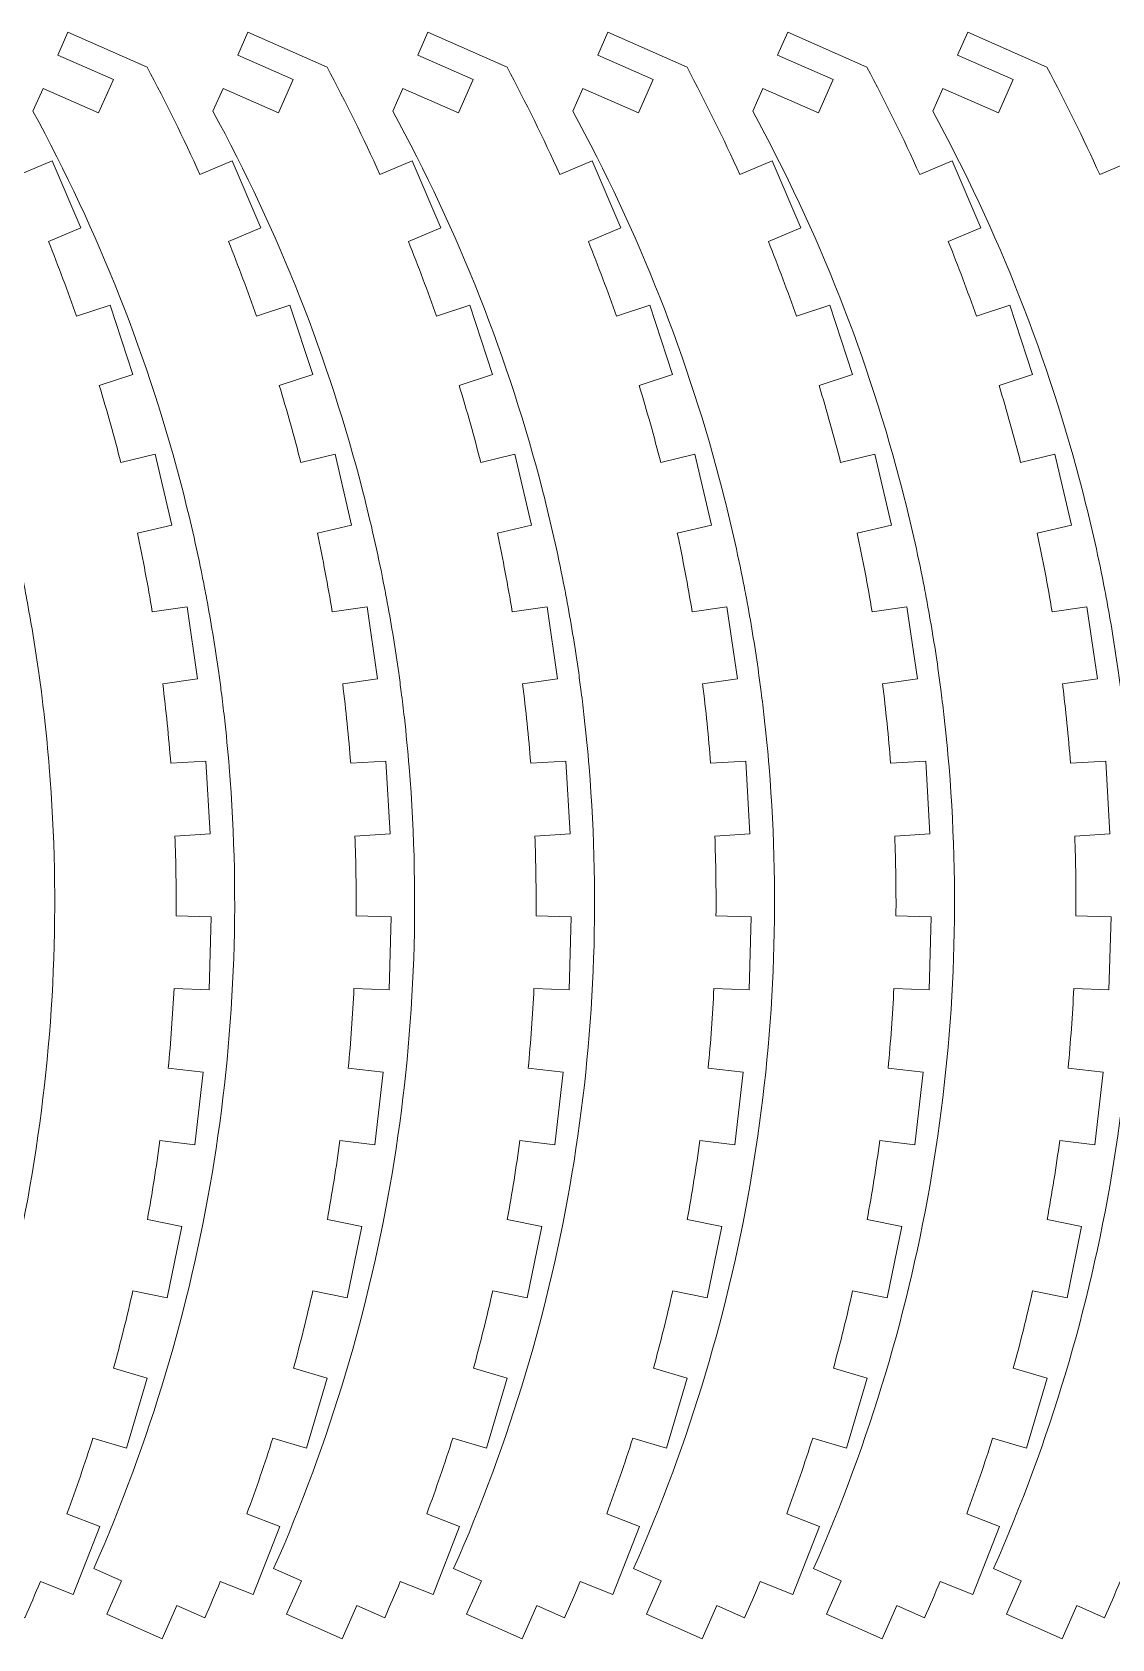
# Model space of a CAD drawing. Header units: millimetres. Extents: x -400 to 400, y -200 to 200.
# Drawn here: x -132.3 to -43.4, y 68.2 to 200.5 of the extents above; entities that cross this region are included whole.
import ezdxf

# ---------------------------------------------------------------- set-up
doc = ezdxf.new("R2010")
doc.units = ezdxf.units.MM
doc.header["$MEASUREMENT"] = 0
doc.layers.add('Camada 1', color=7, linetype='Continuous')

msp = doc.modelspace()

# ---------------------------------------------------------------- linework, layer by layer
at = {"layer": 'Camada 1', "lineweight": 20}
for points in [[(-147.0382, 193.9324), (-141.6334, 184.0403), (-137.4794, 173.5035), (-134.6811, 162.5975), (-134.6811, 162.5975), (-134.0421, 160.107), (-133.4738, 157.5971), (-132.9773, 155.0715), (-132.9773, 155.0715), (-132.8738, 154.5448), (-132.7733, 154.0175), (-132.676, 153.4898), (-132.676, 153.4898), (-132.3214, 151.5666), (-132.0081, 149.6353), (-131.7373, 147.6984), (-131.7373, 147.6984), (-131.6647, 147.18), (-131.595, 146.6612), (-131.5285, 146.142), (-131.5285, 146.142), (-131.4385, 145.439), (-131.3538, 144.7351), (-131.2747, 144.0308), (-131.2747, 144.0308), (-131.1219, 142.6695), (-130.9895, 141.3057), (-130.8779, 139.9405), (-130.8779, 139.9405), (-129.0558, 117.6503), (-132.746, 94.9596), (-142.0363, 73.9707), (-142.0363, 73.9707), (-142.0363, 73.9707), (-139.7502, 72.9588), (-139.7502, 72.9588), (-139.7502, 72.9588), (-139.7502, 72.9588), (-140.9644, 70.2155), (-140.9644, 70.2155), (-140.9644, 70.2155), (-140.9644, 70.2155), (-136.3923, 68.1918), (-136.3923, 68.1918), (-136.3923, 68.1918), (-136.3923, 68.1918), (-135.1781, 70.9351), (-135.1781, 70.9351), (-135.1781, 70.9351), (-135.1781, 70.9351), (-132.892, 69.9232), (-132.892, 69.9232), (-132.892, 69.9232), (-132.4533, 70.9143), (-132.0256, 71.9104), (-131.6092, 72.9111), (-131.6092, 72.9111), (-131.6092, 72.9111), (-128.9124, 71.8533), (-128.9124, 71.8533), (-128.9124, 71.8533), (-128.9124, 71.8533), (-126.7215, 77.4391), (-126.7215, 77.4391), (-126.7215, 77.4391), (-126.7215, 77.4391), (-129.4183, 78.4968), (-129.4183, 78.4968), (-129.4183, 78.4968), (-128.6609, 80.5513), (-127.9499, 82.6227), (-127.2859, 84.7093), (-127.2859, 84.7093), (-127.2859, 84.7093), (-124.5081, 83.8879), (-124.5081, 83.8879), (-124.5081, 83.8879), (-124.5081, 83.8879), (-122.8067, 89.6416), (-122.8067, 89.6416), (-122.8067, 89.6416), (-122.8067, 89.6416), (-125.5846, 90.4631), (-125.5846, 90.4631), (-125.5846, 90.4631), (-125.007, 92.5752), (-124.4772, 94.7001), (-123.9955, 96.8362), (-123.9955, 96.8362), (-123.9955, 96.8362), (-121.1571, 96.2573), (-121.1571, 96.2573), (-121.1571, 96.2573), (-121.1571, 96.2573), (-119.958, 102.1362), (-119.958, 102.1362), (-119.958, 102.1362), (-119.958, 102.1362), (-122.7963, 102.7151), (-122.7963, 102.7151), (-122.7963, 102.7151), (-122.4029, 104.8693), (-122.0582, 107.032), (-121.7624, 109.2016), (-121.7624, 109.2016), (-121.7624, 109.2016), (-118.8847, 108.8695), (-118.8847, 108.8695), (-118.8847, 108.8695), (-118.8847, 108.8695), (-118.1967, 114.8298), (-118.1967, 114.8298), (-118.1967, 114.8298), (-118.1967, 114.8298), (-121.0743, 115.1621), (-121.0743, 115.1621), (-121.0743, 115.1621), (-120.8681, 117.3421), (-120.711, 119.5264), (-120.6032, 121.7134), (-120.6032, 121.7134), (-120.6032, 121.7134), (-117.7077, 121.6305), (-117.7077, 121.6305), (-117.7077, 121.6305), (-117.7077, 121.6305), (-117.5359, 127.628), (-117.5359, 127.628), (-117.5359, 127.628), (-117.5359, 127.628), (-120.4314, 127.711), (-120.4314, 127.711), (-120.4314, 127.711), (-120.4138, 129.9007), (-120.4455, 132.0904), (-120.5267, 134.2786), (-120.5267, 134.2786), (-120.5267, 134.2786), (-117.6347, 134.4455), (-117.6347, 134.4455), (-117.6347, 134.4455), (-117.6347, 134.4455), (-117.9804, 140.4355), (-117.9804, 140.4355), (-117.9804, 140.4355), (-117.9804, 140.4355), (-120.8723, 140.2686), (-120.8723, 140.2686), (-120.8723, 140.2686), (-121.0435, 142.4516), (-121.2638, 144.6306), (-121.5332, 146.8037), (-121.5332, 146.8037), (-121.5332, 146.8037), (-118.6665, 147.2191), (-118.6665, 147.2191), (-118.6665, 147.2191), (-118.6665, 147.2191), (-119.527, 153.157), (-119.527, 153.157), (-119.527, 153.157), (-119.527, 153.157), (-122.3938, 152.7416), (-122.3938, 152.7416), (-122.3938, 152.7416), (-122.7525, 154.9017), (-123.1598, 157.0535), (-123.6154, 159.1953), (-123.6154, 159.1953), (-123.6154, 159.1953), (-120.7951, 159.8563), (-120.7951, 159.8563), (-120.7951, 159.8563), (-120.7951, 159.8563), (-122.1643, 165.698), (-122.1643, 165.698), (-122.1643, 165.698), (-122.1643, 165.698), (-124.9846, 165.037), (-124.9846, 165.037), (-124.9846, 165.037), (-125.528, 167.1582), (-126.1192, 169.2669), (-126.7578, 171.3615), (-126.7578, 171.3615), (-126.7578, 171.3615), (-124.0049, 172.263), (-124.0049, 172.263), (-124.0049, 172.263), (-124.0049, 172.263), (-125.8724, 177.965), (-125.8724, 177.965), (-125.8724, 177.965), (-125.8724, 177.965), (-128.6252, 177.0633), (-128.6252, 177.0633), (-128.6252, 177.0633), (-129.3495, 179.1298), (-130.1202, 181.1798), (-130.9369, 183.2115), (-130.9369, 183.2115), (-130.9369, 183.2115), (-128.272, 184.3469), (-128.272, 184.3469), (-128.272, 184.3469), (-128.272, 184.3469), (-130.6239, 189.8668), (-130.6239, 189.8668), (-130.6239, 189.8668), (-130.6239, 189.8668), (-133.2888, 188.7313), (-133.2888, 188.7313), (-133.2888, 188.7313), (-134.6376, 191.7242), (-136.087, 194.6705), (-137.6348, 197.5655), (-137.6348, 197.5655), (-137.6348, 197.5655), (-144.153, 200.4506), (-144.153, 200.4506), (-144.153, 200.4506), (-144.153, 200.4506), (-144.9885, 198.5631), (-144.9885, 198.5631), (-144.9885, 198.5631), (-144.9885, 198.5631), (-140.4163, 196.5394), (-140.4163, 196.5394), (-140.4163, 196.5394), (-140.4163, 196.5394), (-141.6306, 193.7961), (-141.6306, 193.7961), (-141.6306, 193.7961), (-141.6306, 193.7961), (-146.2027, 195.8198), (-146.2027, 195.8198), (-146.2027, 195.8198), (-146.2027, 195.8198), (-147.0382, 193.9324), (-147.0382, 193.9324)], [(-132.2215, 193.9324), (-126.8167, 184.0403), (-122.6627, 173.5035), (-119.8644, 162.5975), (-119.8644, 162.5975), (-119.2254, 160.107), (-118.6571, 157.5971), (-118.1606, 155.0715), (-118.1606, 155.0715), (-118.0571, 154.5448), (-117.9566, 154.0175), (-117.8593, 153.4898), (-117.8593, 153.4898), (-117.5047, 151.5666), (-117.1914, 149.6353), (-116.9206, 147.6984), (-116.9206, 147.6984), (-116.848, 147.18), (-116.7783, 146.6612), (-116.7118, 146.142), (-116.7118, 146.142), (-116.6218, 145.439), (-116.5371, 144.7351), (-116.458, 144.0308), (-116.458, 144.0308), (-116.3052, 142.6695), (-116.1728, 141.3057), (-116.0612, 139.9405), (-116.0612, 139.9405), (-114.2391, 117.6503), (-117.9293, 94.9596), (-127.2196, 73.9707), (-127.2196, 73.9707), (-127.2196, 73.9707), (-124.9335, 72.9588), (-124.9335, 72.9588), (-124.9335, 72.9588), (-124.9335, 72.9588), (-126.1477, 70.2155), (-126.1477, 70.2155), (-126.1477, 70.2155), (-126.1477, 70.2155), (-121.5756, 68.1918), (-121.5756, 68.1918), (-121.5756, 68.1918), (-121.5756, 68.1918), (-120.3614, 70.9351), (-120.3614, 70.9351), (-120.3614, 70.9351), (-120.3614, 70.9351), (-118.0753, 69.9232), (-118.0753, 69.9232), (-118.0753, 69.9232), (-117.6366, 70.9143), (-117.2089, 71.9104), (-116.7925, 72.9111), (-116.7925, 72.9111), (-116.7925, 72.9111), (-114.0957, 71.8533), (-114.0957, 71.8533), (-114.0957, 71.8533), (-114.0957, 71.8533), (-111.9048, 77.4391), (-111.9048, 77.4391), (-111.9048, 77.4391), (-111.9048, 77.4391), (-114.6016, 78.4968), (-114.6016, 78.4968), (-114.6016, 78.4968), (-113.8442, 80.5513), (-113.1332, 82.6227), (-112.4692, 84.7093), (-112.4692, 84.7093), (-112.4692, 84.7093), (-109.6914, 83.8879), (-109.6914, 83.8879), (-109.6914, 83.8879), (-109.6914, 83.8879), (-107.99, 89.6416), (-107.99, 89.6416), (-107.99, 89.6416), (-107.99, 89.6416), (-110.7679, 90.4631), (-110.7679, 90.4631), (-110.7679, 90.4631), (-110.1903, 92.5752), (-109.6605, 94.7001), (-109.1788, 96.8362), (-109.1788, 96.8362), (-109.1788, 96.8362), (-106.3404, 96.2573), (-106.3404, 96.2573), (-106.3404, 96.2573), (-106.3404, 96.2573), (-105.1413, 102.1362), (-105.1413, 102.1362), (-105.1413, 102.1362), (-105.1413, 102.1362), (-107.9796, 102.7151), (-107.9796, 102.7151), (-107.9796, 102.7151), (-107.5862, 104.8693), (-107.2415, 107.032), (-106.9457, 109.2016), (-106.9457, 109.2016), (-106.9457, 109.2016), (-104.068, 108.8695), (-104.068, 108.8695), (-104.068, 108.8695), (-104.068, 108.8695), (-103.38, 114.8298), (-103.38, 114.8298), (-103.38, 114.8298), (-103.38, 114.8298), (-106.2576, 115.1621), (-106.2576, 115.1621), (-106.2576, 115.1621), (-106.0514, 117.3421), (-105.8943, 119.5264), (-105.7865, 121.7134), (-105.7865, 121.7134), (-105.7865, 121.7134), (-102.891, 121.6305), (-102.891, 121.6305), (-102.891, 121.6305), (-102.891, 121.6305), (-102.7192, 127.628), (-102.7192, 127.628), (-102.7192, 127.628), (-102.7192, 127.628), (-105.6147, 127.711), (-105.6147, 127.711), (-105.6147, 127.711), (-105.5971, 129.9007), (-105.6288, 132.0904), (-105.71, 134.2786), (-105.71, 134.2786), (-105.71, 134.2786), (-102.818, 134.4455), (-102.818, 134.4455), (-102.818, 134.4455), (-102.818, 134.4455), (-103.1637, 140.4355), (-103.1637, 140.4355), (-103.1637, 140.4355), (-103.1637, 140.4355), (-106.0556, 140.2686), (-106.0556, 140.2686), (-106.0556, 140.2686), (-106.2268, 142.4516), (-106.4471, 144.6306), (-106.7165, 146.8037), (-106.7165, 146.8037), (-106.7165, 146.8037), (-103.8498, 147.2191), (-103.8498, 147.2191), (-103.8498, 147.2191), (-103.8498, 147.2191), (-104.7103, 153.157), (-104.7103, 153.157), (-104.7103, 153.157), (-104.7103, 153.157), (-107.5771, 152.7416), (-107.5771, 152.7416), (-107.5771, 152.7416), (-107.9358, 154.9017), (-108.3431, 157.0535), (-108.7987, 159.1953), (-108.7987, 159.1953), (-108.7987, 159.1953), (-105.9784, 159.8563), (-105.9784, 159.8563), (-105.9784, 159.8563), (-105.9784, 159.8563), (-107.3476, 165.698), (-107.3476, 165.698), (-107.3476, 165.698), (-107.3476, 165.698), (-110.1679, 165.037), (-110.1679, 165.037), (-110.1679, 165.037), (-110.7113, 167.1582), (-111.3025, 169.2669), (-111.9411, 171.3615), (-111.9411, 171.3615), (-111.9411, 171.3615), (-109.1882, 172.263), (-109.1882, 172.263), (-109.1882, 172.263), (-109.1882, 172.263), (-111.0557, 177.965), (-111.0557, 177.965), (-111.0557, 177.965), (-111.0557, 177.965), (-113.8085, 177.0633), (-113.8085, 177.0633), (-113.8085, 177.0633), (-114.5328, 179.1298), (-115.3035, 181.1798), (-116.1202, 183.2115), (-116.1202, 183.2115), (-116.1202, 183.2115), (-113.4553, 184.3469), (-113.4553, 184.3469), (-113.4553, 184.3469), (-113.4553, 184.3469), (-115.8072, 189.8668), (-115.8072, 189.8668), (-115.8072, 189.8668), (-115.8072, 189.8668), (-118.4721, 188.7313), (-118.4721, 188.7313), (-118.4721, 188.7313), (-119.8209, 191.7242), (-121.2703, 194.6705), (-122.8181, 197.5655), (-122.8181, 197.5655), (-122.8181, 197.5655), (-129.3363, 200.4506), (-129.3363, 200.4506), (-129.3363, 200.4506), (-129.3363, 200.4506), (-130.1718, 198.5631), (-130.1718, 198.5631), (-130.1718, 198.5631), (-130.1718, 198.5631), (-125.5996, 196.5394), (-125.5996, 196.5394), (-125.5996, 196.5394), (-125.5996, 196.5394), (-126.8139, 193.7961), (-126.8139, 193.7961), (-126.8139, 193.7961), (-126.8139, 193.7961), (-131.386, 195.8198), (-131.386, 195.8198), (-131.386, 195.8198), (-131.386, 195.8198), (-132.2215, 193.9324), (-132.2215, 193.9324)], [(-117.4048, 193.9324), (-112, 184.0403), (-107.846, 173.5035), (-105.0477, 162.5975), (-105.0477, 162.5975), (-104.4087, 160.107), (-103.8404, 157.5971), (-103.3439, 155.0715), (-103.3439, 155.0715), (-103.2404, 154.5448), (-103.1399, 154.0175), (-103.0426, 153.4898), (-103.0426, 153.4898), (-102.688, 151.5666), (-102.3747, 149.6353), (-102.1039, 147.6984), (-102.1039, 147.6984), (-102.0313, 147.18), (-101.9616, 146.6612), (-101.8951, 146.142), (-101.8951, 146.142), (-101.8051, 145.439), (-101.7204, 144.7351), (-101.6413, 144.0308), (-101.6413, 144.0308), (-101.4885, 142.6695), (-101.3561, 141.3057), (-101.2445, 139.9405), (-101.2445, 139.9405), (-99.4224, 117.6503), (-103.1126, 94.9596), (-112.4029, 73.9707), (-112.4029, 73.9707), (-112.4029, 73.9707), (-110.1168, 72.9588), (-110.1168, 72.9588), (-110.1168, 72.9588), (-110.1168, 72.9588), (-111.331, 70.2155), (-111.331, 70.2155), (-111.331, 70.2155), (-111.331, 70.2155), (-106.7589, 68.1918), (-106.7589, 68.1918), (-106.7589, 68.1918), (-106.7589, 68.1918), (-105.5447, 70.9351), (-105.5447, 70.9351), (-105.5447, 70.9351), (-105.5447, 70.9351), (-103.2586, 69.9232), (-103.2586, 69.9232), (-103.2586, 69.9232), (-102.8199, 70.9143), (-102.3922, 71.9104), (-101.9758, 72.9111), (-101.9758, 72.9111), (-101.9758, 72.9111), (-99.279, 71.8533), (-99.279, 71.8533), (-99.279, 71.8533), (-99.279, 71.8533), (-97.0881, 77.4391), (-97.0881, 77.4391), (-97.0881, 77.4391), (-97.0881, 77.4391), (-99.7849, 78.4968), (-99.7849, 78.4968), (-99.7849, 78.4968), (-99.0275, 80.5513), (-98.3165, 82.6227), (-97.6525, 84.7093), (-97.6525, 84.7093), (-97.6525, 84.7093), (-94.8747, 83.8879), (-94.8747, 83.8879), (-94.8747, 83.8879), (-94.8747, 83.8879), (-93.1733, 89.6416), (-93.1733, 89.6416), (-93.1733, 89.6416), (-93.1733, 89.6416), (-95.9512, 90.4631), (-95.9512, 90.4631), (-95.9512, 90.4631), (-95.3736, 92.5752), (-94.8438, 94.7001), (-94.3621, 96.8362), (-94.3621, 96.8362), (-94.3621, 96.8362), (-91.5237, 96.2573), (-91.5237, 96.2573), (-91.5237, 96.2573), (-91.5237, 96.2573), (-90.3246, 102.1362), (-90.3246, 102.1362), (-90.3246, 102.1362), (-90.3246, 102.1362), (-93.1629, 102.7151), (-93.1629, 102.7151), (-93.1629, 102.7151), (-92.7695, 104.8693), (-92.4248, 107.032), (-92.129, 109.2016), (-92.129, 109.2016), (-92.129, 109.2016), (-89.2513, 108.8695), (-89.2513, 108.8695), (-89.2513, 108.8695), (-89.2513, 108.8695), (-88.5633, 114.8298), (-88.5633, 114.8298), (-88.5633, 114.8298), (-88.5633, 114.8298), (-91.4409, 115.1621), (-91.4409, 115.1621), (-91.4409, 115.1621), (-91.2347, 117.3421), (-91.0776, 119.5264), (-90.9698, 121.7134), (-90.9698, 121.7134), (-90.9698, 121.7134), (-88.0743, 121.6305), (-88.0743, 121.6305), (-88.0743, 121.6305), (-88.0743, 121.6305), (-87.9025, 127.628), (-87.9025, 127.628), (-87.9025, 127.628), (-87.9025, 127.628), (-90.798, 127.711), (-90.798, 127.711), (-90.798, 127.711), (-90.7804, 129.9007), (-90.8121, 132.0904), (-90.8933, 134.2786), (-90.8933, 134.2786), (-90.8933, 134.2786), (-88.0013, 134.4455), (-88.0013, 134.4455), (-88.0013, 134.4455), (-88.0013, 134.4455), (-88.347, 140.4355), (-88.347, 140.4355), (-88.347, 140.4355), (-88.347, 140.4355), (-91.2389, 140.2686), (-91.2389, 140.2686), (-91.2389, 140.2686), (-91.4101, 142.4516), (-91.6304, 144.6306), (-91.8998, 146.8037), (-91.8998, 146.8037), (-91.8998, 146.8037), (-89.0331, 147.2191), (-89.0331, 147.2191), (-89.0331, 147.2191), (-89.0331, 147.2191), (-89.8936, 153.157), (-89.8936, 153.157), (-89.8936, 153.157), (-89.8936, 153.157), (-92.7604, 152.7416), (-92.7604, 152.7416), (-92.7604, 152.7416), (-93.1191, 154.9017), (-93.5264, 157.0535), (-93.982, 159.1953), (-93.982, 159.1953), (-93.982, 159.1953), (-91.1617, 159.8563), (-91.1617, 159.8563), (-91.1617, 159.8563), (-91.1617, 159.8563), (-92.5309, 165.698), (-92.5309, 165.698), (-92.5309, 165.698), (-92.5309, 165.698), (-95.3512, 165.037), (-95.3512, 165.037), (-95.3512, 165.037), (-95.8946, 167.1582), (-96.4858, 169.2669), (-97.1244, 171.3615), (-97.1244, 171.3615), (-97.1244, 171.3615), (-94.3715, 172.263), (-94.3715, 172.263), (-94.3715, 172.263), (-94.3715, 172.263), (-96.239, 177.965), (-96.239, 177.965), (-96.239, 177.965), (-96.239, 177.965), (-98.9918, 177.0633), (-98.9918, 177.0633), (-98.9918, 177.0633), (-99.7161, 179.1298), (-100.4868, 181.1798), (-101.3035, 183.2115), (-101.3035, 183.2115), (-101.3035, 183.2115), (-98.6386, 184.3469), (-98.6386, 184.3469), (-98.6386, 184.3469), (-98.6386, 184.3469), (-100.9905, 189.8668), (-100.9905, 189.8668), (-100.9905, 189.8668), (-100.9905, 189.8668), (-103.6554, 188.7313), (-103.6554, 188.7313), (-103.6554, 188.7313), (-105.0042, 191.7242), (-106.4536, 194.6705), (-108.0014, 197.5655), (-108.0014, 197.5655), (-108.0014, 197.5655), (-114.5196, 200.4506), (-114.5196, 200.4506), (-114.5196, 200.4506), (-114.5196, 200.4506), (-115.3551, 198.5631), (-115.3551, 198.5631), (-115.3551, 198.5631), (-115.3551, 198.5631), (-110.7829, 196.5394), (-110.7829, 196.5394), (-110.7829, 196.5394), (-110.7829, 196.5394), (-111.9972, 193.7961), (-111.9972, 193.7961), (-111.9972, 193.7961), (-111.9972, 193.7961), (-116.5693, 195.8198), (-116.5693, 195.8198), (-116.5693, 195.8198), (-116.5693, 195.8198), (-117.4048, 193.9324), (-117.4048, 193.9324)], [(-102.5881, 193.9324), (-97.1833, 184.0403), (-93.0293, 173.5035), (-90.231, 162.5975), (-90.231, 162.5975), (-89.592, 160.107), (-89.0237, 157.5971), (-88.5272, 155.0715), (-88.5272, 155.0715), (-88.4237, 154.5448), (-88.3232, 154.0175), (-88.2259, 153.4898), (-88.2259, 153.4898), (-87.8713, 151.5666), (-87.558, 149.6353), (-87.2872, 147.6984), (-87.2872, 147.6984), (-87.2146, 147.18), (-87.1449, 146.6612), (-87.0784, 146.142), (-87.0784, 146.142), (-86.9884, 145.439), (-86.9037, 144.7351), (-86.8246, 144.0308), (-86.8246, 144.0308), (-86.6718, 142.6695), (-86.5394, 141.3057), (-86.4278, 139.9405), (-86.4278, 139.9405), (-84.6057, 117.6503), (-88.2959, 94.9596), (-97.5862, 73.9707), (-97.5862, 73.9707), (-97.5862, 73.9707), (-95.3001, 72.9588), (-95.3001, 72.9588), (-95.3001, 72.9588), (-95.3001, 72.9588), (-96.5143, 70.2155), (-96.5143, 70.2155), (-96.5143, 70.2155), (-96.5143, 70.2155), (-91.9422, 68.1918), (-91.9422, 68.1918), (-91.9422, 68.1918), (-91.9422, 68.1918), (-90.728, 70.9351), (-90.728, 70.9351), (-90.728, 70.9351), (-90.728, 70.9351), (-88.4419, 69.9232), (-88.4419, 69.9232), (-88.4419, 69.9232), (-88.0032, 70.9143), (-87.5755, 71.9104), (-87.1591, 72.9111), (-87.1591, 72.9111), (-87.1591, 72.9111), (-84.4623, 71.8533), (-84.4623, 71.8533), (-84.4623, 71.8533), (-84.4623, 71.8533), (-82.2714, 77.4391), (-82.2714, 77.4391), (-82.2714, 77.4391), (-82.2714, 77.4391), (-84.9682, 78.4968), (-84.9682, 78.4968), (-84.9682, 78.4968), (-84.2108, 80.5513), (-83.4998, 82.6227), (-82.8358, 84.7093), (-82.8358, 84.7093), (-82.8358, 84.7093), (-80.058, 83.8879), (-80.058, 83.8879), (-80.058, 83.8879), (-80.058, 83.8879), (-78.3566, 89.6416), (-78.3566, 89.6416), (-78.3566, 89.6416), (-78.3566, 89.6416), (-81.1345, 90.4631), (-81.1345, 90.4631), (-81.1345, 90.4631), (-80.5569, 92.5752), (-80.0271, 94.7001), (-79.5454, 96.8362), (-79.5454, 96.8362), (-79.5454, 96.8362), (-76.707, 96.2573), (-76.707, 96.2573), (-76.707, 96.2573), (-76.707, 96.2573), (-75.5079, 102.1362), (-75.5079, 102.1362), (-75.5079, 102.1362), (-75.5079, 102.1362), (-78.3462, 102.7151), (-78.3462, 102.7151), (-78.3462, 102.7151), (-77.9528, 104.8693), (-77.6081, 107.032), (-77.3123, 109.2016), (-77.3123, 109.2016), (-77.3123, 109.2016), (-74.4346, 108.8695), (-74.4346, 108.8695), (-74.4346, 108.8695), (-74.4346, 108.8695), (-73.7466, 114.8298), (-73.7466, 114.8298), (-73.7466, 114.8298), (-73.7466, 114.8298), (-76.6242, 115.1621), (-76.6242, 115.1621), (-76.6242, 115.1621), (-76.418, 117.3421), (-76.2609, 119.5264), (-76.1531, 121.7134), (-76.1531, 121.7134), (-76.1531, 121.7134), (-73.2576, 121.6305), (-73.2576, 121.6305), (-73.2576, 121.6305), (-73.2576, 121.6305), (-73.0858, 127.628), (-73.0858, 127.628), (-73.0858, 127.628), (-73.0858, 127.628), (-75.9813, 127.711), (-75.9813, 127.711), (-75.9813, 127.711), (-75.9637, 129.9007), (-75.9954, 132.0904), (-76.0766, 134.2786), (-76.0766, 134.2786), (-76.0766, 134.2786), (-73.1846, 134.4455), (-73.1846, 134.4455), (-73.1846, 134.4455), (-73.1846, 134.4455), (-73.5303, 140.4355), (-73.5303, 140.4355), (-73.5303, 140.4355), (-73.5303, 140.4355), (-76.4222, 140.2686), (-76.4222, 140.2686), (-76.4222, 140.2686), (-76.5934, 142.4516), (-76.8137, 144.6306), (-77.0831, 146.8037), (-77.0831, 146.8037), (-77.0831, 146.8037), (-74.2164, 147.2191), (-74.2164, 147.2191), (-74.2164, 147.2191), (-74.2164, 147.2191), (-75.0769, 153.157), (-75.0769, 153.157), (-75.0769, 153.157), (-75.0769, 153.157), (-77.9437, 152.7416), (-77.9437, 152.7416), (-77.9437, 152.7416), (-78.3024, 154.9017), (-78.7097, 157.0535), (-79.1653, 159.1953), (-79.1653, 159.1953), (-79.1653, 159.1953), (-76.345, 159.8563), (-76.345, 159.8563), (-76.345, 159.8563), (-76.345, 159.8563), (-77.7142, 165.698), (-77.7142, 165.698), (-77.7142, 165.698), (-77.7142, 165.698), (-80.5345, 165.037), (-80.5345, 165.037), (-80.5345, 165.037), (-81.0779, 167.1582), (-81.6691, 169.2669), (-82.3077, 171.3615), (-82.3077, 171.3615), (-82.3077, 171.3615), (-79.5548, 172.263), (-79.5548, 172.263), (-79.5548, 172.263), (-79.5548, 172.263), (-81.4223, 177.965), (-81.4223, 177.965), (-81.4223, 177.965), (-81.4223, 177.965), (-84.1751, 177.0633), (-84.1751, 177.0633), (-84.1751, 177.0633), (-84.8994, 179.1298), (-85.6701, 181.1798), (-86.4868, 183.2115), (-86.4868, 183.2115), (-86.4868, 183.2115), (-83.8219, 184.3469), (-83.8219, 184.3469), (-83.8219, 184.3469), (-83.8219, 184.3469), (-86.1738, 189.8668), (-86.1738, 189.8668), (-86.1738, 189.8668), (-86.1738, 189.8668), (-88.8387, 188.7313), (-88.8387, 188.7313), (-88.8387, 188.7313), (-90.1875, 191.7242), (-91.6369, 194.6705), (-93.1847, 197.5655), (-93.1847, 197.5655), (-93.1847, 197.5655), (-99.7029, 200.4506), (-99.7029, 200.4506), (-99.7029, 200.4506), (-99.7029, 200.4506), (-100.5384, 198.5631), (-100.5384, 198.5631), (-100.5384, 198.5631), (-100.5384, 198.5631), (-95.9662, 196.5394), (-95.9662, 196.5394), (-95.9662, 196.5394), (-95.9662, 196.5394), (-97.1805, 193.7961), (-97.1805, 193.7961), (-97.1805, 193.7961), (-97.1805, 193.7961), (-101.7526, 195.8198), (-101.7526, 195.8198), (-101.7526, 195.8198), (-101.7526, 195.8198), (-102.5881, 193.9324), (-102.5881, 193.9324)], [(-87.7714, 193.9324), (-82.3666, 184.0403), (-78.2126, 173.5035), (-75.4143, 162.5975), (-75.4143, 162.5975), (-74.7753, 160.107), (-74.207, 157.5971), (-73.7105, 155.0715), (-73.7105, 155.0715), (-73.607, 154.5448), (-73.5065, 154.0175), (-73.4092, 153.4898), (-73.4092, 153.4898), (-73.0546, 151.5666), (-72.7413, 149.6353), (-72.4705, 147.6984), (-72.4705, 147.6984), (-72.3979, 147.18), (-72.3282, 146.6612), (-72.2617, 146.142), (-72.2617, 146.142), (-72.1717, 145.439), (-72.087, 144.7351), (-72.0079, 144.0308), (-72.0079, 144.0308), (-71.8551, 142.6695), (-71.7227, 141.3057), (-71.6111, 139.9405), (-71.6111, 139.9405), (-69.789, 117.6503), (-73.4792, 94.9596), (-82.7695, 73.9707), (-82.7695, 73.9707), (-82.7695, 73.9707), (-80.4834, 72.9588), (-80.4834, 72.9588), (-80.4834, 72.9588), (-80.4834, 72.9588), (-81.6976, 70.2155), (-81.6976, 70.2155), (-81.6976, 70.2155), (-81.6976, 70.2155), (-77.1255, 68.1918), (-77.1255, 68.1918), (-77.1255, 68.1918), (-77.1255, 68.1918), (-75.9113, 70.9351), (-75.9113, 70.9351), (-75.9113, 70.9351), (-75.9113, 70.9351), (-73.6252, 69.9232), (-73.6252, 69.9232), (-73.6252, 69.9232), (-73.1865, 70.9143), (-72.7588, 71.9104), (-72.3424, 72.9111), (-72.3424, 72.9111), (-72.3424, 72.9111), (-69.6456, 71.8533), (-69.6456, 71.8533), (-69.6456, 71.8533), (-69.6456, 71.8533), (-67.4547, 77.4391), (-67.4547, 77.4391), (-67.4547, 77.4391), (-67.4547, 77.4391), (-70.1515, 78.4968), (-70.1515, 78.4968), (-70.1515, 78.4968), (-69.3941, 80.5513), (-68.6831, 82.6227), (-68.0191, 84.7093), (-68.0191, 84.7093), (-68.0191, 84.7093), (-65.2413, 83.8879), (-65.2413, 83.8879), (-65.2413, 83.8879), (-65.2413, 83.8879), (-63.5399, 89.6416), (-63.5399, 89.6416), (-63.5399, 89.6416), (-63.5399, 89.6416), (-66.3178, 90.4631), (-66.3178, 90.4631), (-66.3178, 90.4631), (-65.7402, 92.5752), (-65.2104, 94.7001), (-64.7287, 96.8362), (-64.7287, 96.8362), (-64.7287, 96.8362), (-61.8903, 96.2573), (-61.8903, 96.2573), (-61.8903, 96.2573), (-61.8903, 96.2573), (-60.6912, 102.1362), (-60.6912, 102.1362), (-60.6912, 102.1362), (-60.6912, 102.1362), (-63.5295, 102.7151), (-63.5295, 102.7151), (-63.5295, 102.7151), (-63.1361, 104.8693), (-62.7914, 107.032), (-62.4956, 109.2016), (-62.4956, 109.2016), (-62.4956, 109.2016), (-59.6179, 108.8695), (-59.6179, 108.8695), (-59.6179, 108.8695), (-59.6179, 108.8695), (-58.9299, 114.8298), (-58.9299, 114.8298), (-58.9299, 114.8298), (-58.9299, 114.8298), (-61.8075, 115.1621), (-61.8075, 115.1621), (-61.8075, 115.1621), (-61.6013, 117.3421), (-61.4442, 119.5264), (-61.3364, 121.7134), (-61.3364, 121.7134), (-61.3364, 121.7134), (-58.4409, 121.6305), (-58.4409, 121.6305), (-58.4409, 121.6305), (-58.4409, 121.6305), (-58.2691, 127.628), (-58.2691, 127.628), (-58.2691, 127.628), (-58.2691, 127.628), (-61.1646, 127.711), (-61.1646, 127.711), (-61.1646, 127.711), (-61.147, 129.9007), (-61.1787, 132.0904), (-61.2599, 134.2786), (-61.2599, 134.2786), (-61.2599, 134.2786), (-58.3679, 134.4455), (-58.3679, 134.4455), (-58.3679, 134.4455), (-58.3679, 134.4455), (-58.7136, 140.4355), (-58.7136, 140.4355), (-58.7136, 140.4355), (-58.7136, 140.4355), (-61.6055, 140.2686), (-61.6055, 140.2686), (-61.6055, 140.2686), (-61.7767, 142.4516), (-61.997, 144.6306), (-62.2664, 146.8037), (-62.2664, 146.8037), (-62.2664, 146.8037), (-59.3997, 147.2191), (-59.3997, 147.2191), (-59.3997, 147.2191), (-59.3997, 147.2191), (-60.2602, 153.157), (-60.2602, 153.157), (-60.2602, 153.157), (-60.2602, 153.157), (-63.127, 152.7416), (-63.127, 152.7416), (-63.127, 152.7416), (-63.4857, 154.9017), (-63.893, 157.0535), (-64.3486, 159.1953), (-64.3486, 159.1953), (-64.3486, 159.1953), (-61.5283, 159.8563), (-61.5283, 159.8563), (-61.5283, 159.8563), (-61.5283, 159.8563), (-62.8975, 165.698), (-62.8975, 165.698), (-62.8975, 165.698), (-62.8975, 165.698), (-65.7178, 165.037), (-65.7178, 165.037), (-65.7178, 165.037), (-66.2612, 167.1582), (-66.8524, 169.2669), (-67.491, 171.3615), (-67.491, 171.3615), (-67.491, 171.3615), (-64.7381, 172.263), (-64.7381, 172.263), (-64.7381, 172.263), (-64.7381, 172.263), (-66.6056, 177.965), (-66.6056, 177.965), (-66.6056, 177.965), (-66.6056, 177.965), (-69.3584, 177.0633), (-69.3584, 177.0633), (-69.3584, 177.0633), (-70.0827, 179.1298), (-70.8534, 181.1798), (-71.6701, 183.2115), (-71.6701, 183.2115), (-71.6701, 183.2115), (-69.0052, 184.3469), (-69.0052, 184.3469), (-69.0052, 184.3469), (-69.0052, 184.3469), (-71.3571, 189.8668), (-71.3571, 189.8668), (-71.3571, 189.8668), (-71.3571, 189.8668), (-74.022, 188.7313), (-74.022, 188.7313), (-74.022, 188.7313), (-75.3708, 191.7242), (-76.8202, 194.6705), (-78.368, 197.5655), (-78.368, 197.5655), (-78.368, 197.5655), (-84.8862, 200.4506), (-84.8862, 200.4506), (-84.8862, 200.4506), (-84.8862, 200.4506), (-85.7217, 198.5631), (-85.7217, 198.5631), (-85.7217, 198.5631), (-85.7217, 198.5631), (-81.1495, 196.5394), (-81.1495, 196.5394), (-81.1495, 196.5394), (-81.1495, 196.5394), (-82.3638, 193.7961), (-82.3638, 193.7961), (-82.3638, 193.7961), (-82.3638, 193.7961), (-86.9359, 195.8198), (-86.9359, 195.8198), (-86.9359, 195.8198), (-86.9359, 195.8198), (-87.7714, 193.9324), (-87.7714, 193.9324)], [(-72.9547, 193.9324), (-67.5499, 184.0403), (-63.3959, 173.5035), (-60.5976, 162.5975), (-60.5976, 162.5975), (-59.9586, 160.107), (-59.3903, 157.5971), (-58.8938, 155.0715), (-58.8938, 155.0715), (-58.7903, 154.5448), (-58.6898, 154.0175), (-58.5925, 153.4898), (-58.5925, 153.4898), (-58.2379, 151.5666), (-57.9246, 149.6353), (-57.6538, 147.6984), (-57.6538, 147.6984), (-57.5812, 147.18), (-57.5115, 146.6612), (-57.445, 146.142), (-57.445, 146.142), (-57.355, 145.439), (-57.2703, 144.7351), (-57.1912, 144.0308), (-57.1912, 144.0308), (-57.0384, 142.6695), (-56.906, 141.3057), (-56.7944, 139.9405), (-56.7944, 139.9405), (-54.9723, 117.6503), (-58.6625, 94.9596), (-67.9528, 73.9707), (-67.9528, 73.9707), (-67.9528, 73.9707), (-65.6667, 72.9588), (-65.6667, 72.9588), (-65.6667, 72.9588), (-65.6667, 72.9588), (-66.8809, 70.2155), (-66.8809, 70.2155), (-66.8809, 70.2155), (-66.8809, 70.2155), (-62.3088, 68.1918), (-62.3088, 68.1918), (-62.3088, 68.1918), (-62.3088, 68.1918), (-61.0946, 70.9351), (-61.0946, 70.9351), (-61.0946, 70.9351), (-61.0946, 70.9351), (-58.8085, 69.9232), (-58.8085, 69.9232), (-58.8085, 69.9232), (-58.3698, 70.9143), (-57.9421, 71.9104), (-57.5257, 72.9111), (-57.5257, 72.9111), (-57.5257, 72.9111), (-54.8289, 71.8533), (-54.8289, 71.8533), (-54.8289, 71.8533), (-54.8289, 71.8533), (-52.638, 77.4391), (-52.638, 77.4391), (-52.638, 77.4391), (-52.638, 77.4391), (-55.3348, 78.4968), (-55.3348, 78.4968), (-55.3348, 78.4968), (-54.5774, 80.5513), (-53.8664, 82.6227), (-53.2024, 84.7093), (-53.2024, 84.7093), (-53.2024, 84.7093), (-50.4246, 83.8879), (-50.4246, 83.8879), (-50.4246, 83.8879), (-50.4246, 83.8879), (-48.7232, 89.6416), (-48.7232, 89.6416), (-48.7232, 89.6416), (-48.7232, 89.6416), (-51.5011, 90.4631), (-51.5011, 90.4631), (-51.5011, 90.4631), (-50.9235, 92.5752), (-50.3937, 94.7001), (-49.912, 96.8362), (-49.912, 96.8362), (-49.912, 96.8362), (-47.0736, 96.2573), (-47.0736, 96.2573), (-47.0736, 96.2573), (-47.0736, 96.2573), (-45.8745, 102.1362), (-45.8745, 102.1362), (-45.8745, 102.1362), (-45.8745, 102.1362), (-48.7128, 102.7151), (-48.7128, 102.7151), (-48.7128, 102.7151), (-48.3194, 104.8693), (-47.9747, 107.032), (-47.6789, 109.2016), (-47.6789, 109.2016), (-47.6789, 109.2016), (-44.8012, 108.8695), (-44.8012, 108.8695), (-44.8012, 108.8695), (-44.8012, 108.8695), (-44.1132, 114.8298), (-44.1132, 114.8298), (-44.1132, 114.8298), (-44.1132, 114.8298), (-46.9908, 115.1621), (-46.9908, 115.1621), (-46.9908, 115.1621), (-46.7846, 117.3421), (-46.6275, 119.5264), (-46.5197, 121.7134), (-46.5197, 121.7134), (-46.5197, 121.7134), (-43.6242, 121.6305), (-43.6242, 121.6305), (-43.6242, 121.6305), (-43.6242, 121.6305), (-43.4524, 127.628), (-43.4524, 127.628), (-43.4524, 127.628), (-43.4524, 127.628), (-46.3479, 127.711), (-46.3479, 127.711), (-46.3479, 127.711), (-46.3303, 129.9007), (-46.362, 132.0904), (-46.4432, 134.2786), (-46.4432, 134.2786), (-46.4432, 134.2786), (-43.5512, 134.4455), (-43.5512, 134.4455), (-43.5512, 134.4455), (-43.5512, 134.4455), (-43.8969, 140.4355), (-43.8969, 140.4355), (-43.8969, 140.4355), (-43.8969, 140.4355), (-46.7888, 140.2686), (-46.7888, 140.2686), (-46.7888, 140.2686), (-46.96, 142.4516), (-47.1803, 144.6306), (-47.4497, 146.8037), (-47.4497, 146.8037), (-47.4497, 146.8037), (-44.583, 147.2191), (-44.583, 147.2191), (-44.583, 147.2191), (-44.583, 147.2191), (-45.4435, 153.157), (-45.4435, 153.157), (-45.4435, 153.157), (-45.4435, 153.157), (-48.3103, 152.7416), (-48.3103, 152.7416), (-48.3103, 152.7416), (-48.669, 154.9017), (-49.0763, 157.0535), (-49.5319, 159.1953), (-49.5319, 159.1953), (-49.5319, 159.1953), (-46.7116, 159.8563), (-46.7116, 159.8563), (-46.7116, 159.8563), (-46.7116, 159.8563), (-48.0808, 165.698), (-48.0808, 165.698), (-48.0808, 165.698), (-48.0808, 165.698), (-50.9011, 165.037), (-50.9011, 165.037), (-50.9011, 165.037), (-51.4445, 167.1582), (-52.0357, 169.2669), (-52.6743, 171.3615), (-52.6743, 171.3615), (-52.6743, 171.3615), (-49.9214, 172.263), (-49.9214, 172.263), (-49.9214, 172.263), (-49.9214, 172.263), (-51.7889, 177.965), (-51.7889, 177.965), (-51.7889, 177.965), (-51.7889, 177.965), (-54.5417, 177.0633), (-54.5417, 177.0633), (-54.5417, 177.0633), (-55.266, 179.1298), (-56.0367, 181.1798), (-56.8534, 183.2115), (-56.8534, 183.2115), (-56.8534, 183.2115), (-54.1885, 184.3469), (-54.1885, 184.3469), (-54.1885, 184.3469), (-54.1885, 184.3469), (-56.5404, 189.8668), (-56.5404, 189.8668), (-56.5404, 189.8668), (-56.5404, 189.8668), (-59.2053, 188.7313), (-59.2053, 188.7313), (-59.2053, 188.7313), (-60.5541, 191.7242), (-62.0035, 194.6705), (-63.5513, 197.5655), (-63.5513, 197.5655), (-63.5513, 197.5655), (-70.0695, 200.4506), (-70.0695, 200.4506), (-70.0695, 200.4506), (-70.0695, 200.4506), (-70.905, 198.5631), (-70.905, 198.5631), (-70.905, 198.5631), (-70.905, 198.5631), (-66.3328, 196.5394), (-66.3328, 196.5394), (-66.3328, 196.5394), (-66.3328, 196.5394), (-67.5471, 193.7961), (-67.5471, 193.7961), (-67.5471, 193.7961), (-67.5471, 193.7961), (-72.1192, 195.8198), (-72.1192, 195.8198), (-72.1192, 195.8198), (-72.1192, 195.8198), (-72.9547, 193.9324), (-72.9547, 193.9324)], [(-58.138, 193.9324), (-52.7332, 184.0403), (-48.5792, 173.5035), (-45.7809, 162.5975), (-45.7809, 162.5975), (-45.1419, 160.107), (-44.5736, 157.5971), (-44.0771, 155.0715), (-44.0771, 155.0715), (-43.9736, 154.5448), (-43.8731, 154.0175), (-43.7758, 153.4898), (-43.7758, 153.4898), (-43.4212, 151.5666), (-43.1079, 149.6353), (-42.8371, 147.6984), (-42.8371, 147.6984), (-42.7645, 147.18), (-42.6948, 146.6612), (-42.6283, 146.142), (-42.6283, 146.142), (-42.5383, 145.439), (-42.4536, 144.7351), (-42.3745, 144.0308), (-42.3745, 144.0308), (-42.2217, 142.6695), (-42.0893, 141.3057), (-41.9777, 139.9405), (-41.9777, 139.9405), (-40.1556, 117.6503), (-43.8458, 94.9596), (-53.1361, 73.9707), (-53.1361, 73.9707), (-53.1361, 73.9707), (-50.85, 72.9588), (-50.85, 72.9588), (-50.85, 72.9588), (-50.85, 72.9588), (-52.0642, 70.2155), (-52.0642, 70.2155), (-52.0642, 70.2155), (-52.0642, 70.2155), (-47.4921, 68.1918), (-47.4921, 68.1918), (-47.4921, 68.1918), (-47.4921, 68.1918), (-46.2779, 70.9351), (-46.2779, 70.9351), (-46.2779, 70.9351), (-46.2779, 70.9351), (-43.9918, 69.9232), (-43.9918, 69.9232), (-43.9918, 69.9232), (-43.5531, 70.9143), (-43.1254, 71.9104), (-42.709, 72.9111), (-42.709, 72.9111), (-42.709, 72.9111), (-40.0122, 71.8533), (-40.0122, 71.8533), (-40.0122, 71.8533), (-40.0122, 71.8533), (-37.8213, 77.4391), (-37.8213, 77.4391), (-37.8213, 77.4391), (-37.8213, 77.4391), (-40.5181, 78.4968), (-40.5181, 78.4968), (-40.5181, 78.4968), (-39.7607, 80.5513), (-39.0497, 82.6227), (-38.3857, 84.7093), (-38.3857, 84.7093), (-38.3857, 84.7093), (-35.6079, 83.8879), (-35.6079, 83.8879), (-35.6079, 83.8879), (-35.6079, 83.8879), (-33.9065, 89.6416), (-33.9065, 89.6416), (-33.9065, 89.6416), (-33.9065, 89.6416), (-36.6844, 90.4631), (-36.6844, 90.4631), (-36.6844, 90.4631), (-36.1068, 92.5752), (-35.577, 94.7001), (-35.0953, 96.8362), (-35.0953, 96.8362), (-35.0953, 96.8362), (-32.2569, 96.2573), (-32.2569, 96.2573), (-32.2569, 96.2573), (-32.2569, 96.2573), (-31.0578, 102.1362), (-31.0578, 102.1362), (-31.0578, 102.1362), (-31.0578, 102.1362), (-33.8961, 102.7151), (-33.8961, 102.7151), (-33.8961, 102.7151), (-33.5027, 104.8693), (-33.158, 107.032), (-32.8622, 109.2016), (-32.8622, 109.2016), (-32.8622, 109.2016), (-29.9845, 108.8695), (-29.9845, 108.8695), (-29.9845, 108.8695), (-29.9845, 108.8695), (-29.2965, 114.8298), (-29.2965, 114.8298), (-29.2965, 114.8298), (-29.2965, 114.8298), (-32.1741, 115.1621), (-32.1741, 115.1621), (-32.1741, 115.1621), (-31.9679, 117.3421), (-31.8108, 119.5264), (-31.703, 121.7134), (-31.703, 121.7134), (-31.703, 121.7134), (-28.8075, 121.6305), (-28.8075, 121.6305), (-28.8075, 121.6305), (-28.8075, 121.6305), (-28.6357, 127.628), (-28.6357, 127.628), (-28.6357, 127.628), (-28.6357, 127.628), (-31.5312, 127.711), (-31.5312, 127.711), (-31.5312, 127.711), (-31.5136, 129.9007), (-31.5453, 132.0904), (-31.6265, 134.2786), (-31.6265, 134.2786), (-31.6265, 134.2786), (-28.7345, 134.4455), (-28.7345, 134.4455), (-28.7345, 134.4455), (-28.7345, 134.4455), (-29.0802, 140.4355), (-29.0802, 140.4355), (-29.0802, 140.4355), (-29.0802, 140.4355), (-31.9721, 140.2686), (-31.9721, 140.2686), (-31.9721, 140.2686), (-32.1433, 142.4516), (-32.3636, 144.6306), (-32.633, 146.8037), (-32.633, 146.8037), (-32.633, 146.8037), (-29.7663, 147.2191), (-29.7663, 147.2191), (-29.7663, 147.2191), (-29.7663, 147.2191), (-30.6268, 153.157), (-30.6268, 153.157), (-30.6268, 153.157), (-30.6268, 153.157), (-33.4936, 152.7416), (-33.4936, 152.7416), (-33.4936, 152.7416), (-33.8523, 154.9017), (-34.2596, 157.0535), (-34.7152, 159.1953), (-34.7152, 159.1953), (-34.7152, 159.1953), (-31.8949, 159.8563), (-31.8949, 159.8563), (-31.8949, 159.8563), (-31.8949, 159.8563), (-33.2641, 165.698), (-33.2641, 165.698), (-33.2641, 165.698), (-33.2641, 165.698), (-36.0844, 165.037), (-36.0844, 165.037), (-36.0844, 165.037), (-36.6278, 167.1582), (-37.219, 169.2669), (-37.8576, 171.3615), (-37.8576, 171.3615), (-37.8576, 171.3615), (-35.1047, 172.263), (-35.1047, 172.263), (-35.1047, 172.263), (-35.1047, 172.263), (-36.9722, 177.965), (-36.9722, 177.965), (-36.9722, 177.965), (-36.9722, 177.965), (-39.725, 177.0633), (-39.725, 177.0633), (-39.725, 177.0633), (-40.4493, 179.1298), (-41.22, 181.1798), (-42.0367, 183.2115), (-42.0367, 183.2115), (-42.0367, 183.2115), (-39.3718, 184.3469), (-39.3718, 184.3469), (-39.3718, 184.3469), (-39.3718, 184.3469), (-41.7237, 189.8668), (-41.7237, 189.8668), (-41.7237, 189.8668), (-41.7237, 189.8668), (-44.3886, 188.7313), (-44.3886, 188.7313), (-44.3886, 188.7313), (-45.7374, 191.7242), (-47.1868, 194.6705), (-48.7346, 197.5655), (-48.7346, 197.5655), (-48.7346, 197.5655), (-55.2528, 200.4506), (-55.2528, 200.4506), (-55.2528, 200.4506), (-55.2528, 200.4506), (-56.0883, 198.5631), (-56.0883, 198.5631), (-56.0883, 198.5631), (-56.0883, 198.5631), (-51.5161, 196.5394), (-51.5161, 196.5394), (-51.5161, 196.5394), (-51.5161, 196.5394), (-52.7304, 193.7961), (-52.7304, 193.7961), (-52.7304, 193.7961), (-52.7304, 193.7961), (-57.3025, 195.8198), (-57.3025, 195.8198), (-57.3025, 195.8198), (-57.3025, 195.8198), (-58.138, 193.9324), (-58.138, 193.9324)]]:
    msp.add_open_spline(points, degree=3, knots=[0, 0, 0, 0, 0.01639344, 0.01639344, 0.01639344, 0.01639344, 0.03278689, 0.03278689, 0.03278689, 0.03278689, 0.04918033, 0.04918033, 0.04918033, 0.04918033, 0.06557377, 0.06557377, 0.06557377, 0.06557377, 0.08196721, 0.08196721, 0.08196721, 0.08196721, 0.09836066, 0.09836066, 0.09836066, 0.09836066, 0.1147541, 0.1147541, 0.1147541, 0.1147541, 0.13114754, 0.13114754, 0.13114754, 0.13114754, 0.14754098, 0.14754098, 0.14754098, 0.14754098, 0.16393443, 0.16393443, 0.16393443, 0.16393443, 0.18032787, 0.18032787, 0.18032787, 0.18032787, 0.19672131, 0.19672131, 0.19672131, 0.19672131, 0.21311475, 0.21311475, 0.21311475, 0.21311475, 0.2295082, 0.2295082, 0.2295082, 0.2295082, 0.24590164, 0.24590164, 0.24590164, 0.24590164, 0.26229508, 0.26229508, 0.26229508, 0.26229508, 0.27868852, 0.27868852, 0.27868852, 0.27868852, 0.29508197, 0.29508197, 0.29508197, 0.29508197, 0.31147541, 0.31147541, 0.31147541, 0.31147541, 0.32786885, 0.32786885, 0.32786885, 0.32786885, 0.3442623, 0.3442623, 0.3442623, 0.3442623, 0.36065574, 0.36065574, 0.36065574, 0.36065574, 0.37704918, 0.37704918, 0.37704918, 0.37704918, 0.39344262, 0.39344262, 0.39344262, 0.39344262, 0.40983607, 0.40983607, 0.40983607, 0.40983607, 0.42622951, 0.42622951, 0.42622951, 0.42622951, 0.44262295, 0.44262295, 0.44262295, 0.44262295, 0.45901639, 0.45901639, 0.45901639, 0.45901639, 0.47540984, 0.47540984, 0.47540984, 0.47540984, 0.49180328, 0.49180328, 0.49180328, 0.49180328, 0.50819672, 0.50819672, 0.50819672, 0.50819672, 0.52459016, 0.52459016, 0.52459016, 0.52459016, 0.54098361, 0.54098361, 0.54098361, 0.54098361, 0.55737705, 0.55737705, 0.55737705, 0.55737705, 0.57377049, 0.57377049, 0.57377049, 0.57377049, 0.59016393, 0.59016393, 0.59016393, 0.59016393, 0.60655738, 0.60655738, 0.60655738, 0.60655738, 0.62295082, 0.62295082, 0.62295082, 0.62295082, 0.63934426, 0.63934426, 0.63934426, 0.63934426, 0.6557377, 0.6557377, 0.6557377, 0.6557377, 0.67213115, 0.67213115, 0.67213115, 0.67213115, 0.68852459, 0.68852459, 0.68852459, 0.68852459, 0.70491803, 0.70491803, 0.70491803, 0.70491803, 0.72131148, 0.72131148, 0.72131148, 0.72131148, 0.73770492, 0.73770492, 0.73770492, 0.73770492, 0.75409836, 0.75409836, 0.75409836, 0.75409836, 0.7704918, 0.7704918, 0.7704918, 0.7704918, 0.78688525, 0.78688525, 0.78688525, 0.78688525, 0.80327869, 0.80327869, 0.80327869, 0.80327869, 0.81967213, 0.81967213, 0.81967213, 0.81967213, 0.83606557, 0.83606557, 0.83606557, 0.83606557, 0.85245902, 0.85245902, 0.85245902, 0.85245902, 0.86885246, 0.86885246, 0.86885246, 0.86885246, 0.8852459, 0.8852459, 0.8852459, 0.8852459, 0.90163934, 0.90163934, 0.90163934, 0.90163934, 0.91803279, 0.91803279, 0.91803279, 0.91803279, 0.93442623, 0.93442623, 0.93442623, 0.93442623, 0.95081967, 0.95081967, 0.95081967, 0.95081967, 0.96721311, 0.96721311, 0.96721311, 0.96721311, 1, 1, 1, 1], dxfattribs=at)

doc.saveas('drawing.dxf')
